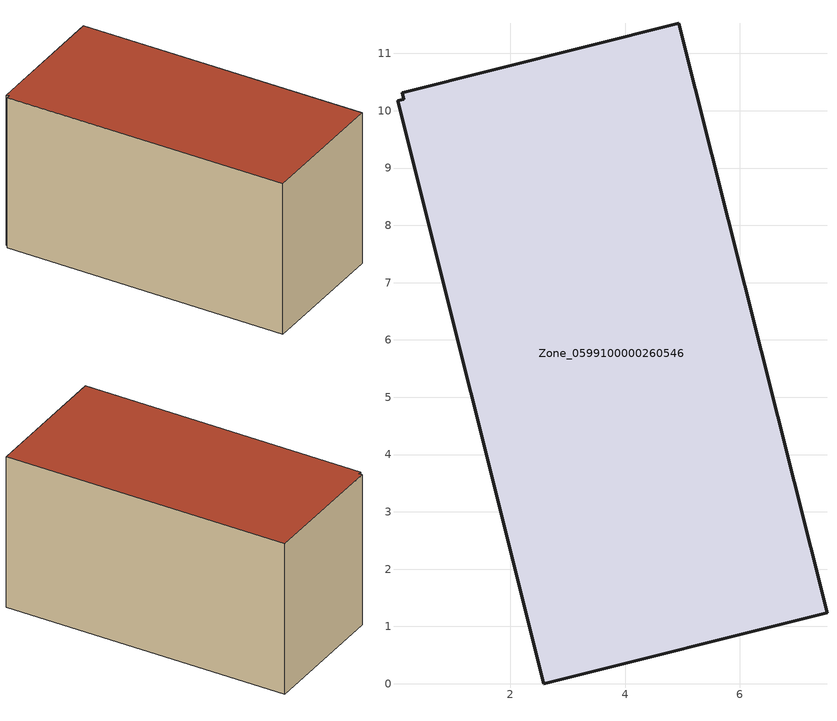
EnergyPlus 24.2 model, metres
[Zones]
Zone_0599100000260546
 floor ground (C_G): 0.11,10.32 4.94,11.53 7.53,1.24 2.58,0 0.03,10.18 0.14,10.21 z0
 wall outside (C_F): 7.53,1.24 4.94,11.53 0.11,10.32 0.14,10.21 0.03,10.18 2.58,0 7.53,1.24 z0:5.81
 roof outside (C_R): 4.94,11.53 0.11,10.32 0.14,10.21 0.03,10.18 2.58,0 7.53,1.24 z5.81
[BUILDING]
Pand.0599100000260546: North Axis=0; Terrain=City; Loads Convergence Tolerance Value=0.04; Temperature Convergence Tolerance Value=0.4; Solar Distribution=FullExterior; Maximum Number of Warmup Days=25; Minimum Number of Warmup Days=1
[Site:Location]
Rotterdam.The.Hague.AP_ZH_NLD Design_Conditions: Latitude=51.96; Longitude=4.45; Time Zone=1; Elevation=-4.5
[SITE:GROUNDTEMPERATURE:BUILDINGSURFACE]
18, 18, 18, 18, 18, 18, 18, 18, 18, 18, 18, 18
[MATERIAL] Thermal Absorptance=0.9; Solar Absorptance=0.7; Visible Absorptance=0.7
Name | Roughness | Thickness | Conductivity | Density | Specific Heat
G.TI.1992-2005 | MediumSmooth | 0.15 | 0.06 | 540 | 1210
F.TI.1992-2005 | Rough | 0.3 | 0.12 | 1920 | 840
R.TI.1992-2005 | MediumRough | 0.2 | 0.08 | 1500 | 1000
[CONSTRUCTION]
C_G: G.TI.1992-2005
C_F: F.TI.1992-2005
C_R: R.TI.1992-2005
[ZONE]
Zone_0599100000260546: Type=1; Multiplier=1; Ceiling Height=Autocalculate; Volume=Autocalculate; Floor Area=autocalculate; Part of Total Floor Area=Yes
[ZONEINFILTRATION:DESIGNFLOWRATE]
Infil_Zone_0599100000260546: Zone or ZoneList or Space or SpaceList=Zone_0599100000260546; Schedule=AlwaysOn; Design Flow Rate Calculation Method=Flow/Area; Flow Rate per Floor Area=0.0015; Constant Term Coefficient=1; Temperature Term Coefficient=0; Velocity Term Coefficient=0; Velocity Squared Term Coefficient=0
[HVACTEMPLATE:ZONE:IDEALLOADSAIRSYSTEM]
Zone_0599100000260546: Maximum Heating Supply Air Temperature=50; Minimum Cooling Supply Air Temperature=13; Maximum Heating Supply Air Humidity Ratio=0.0156; Minimum Cooling Supply Air Humidity Ratio=0.0077; Heating Limit=NoLimit; Cooling Limit=NoLimit; Dehumidification Control Type=ConstantSensibleHeatRatio; Cooling Sensible Heat Ratio=0.7; Dehumidification Setpoint=60; Humidification Control Type=None; Humidification Setpoint=30; Outdoor Air Method=None; Outdoor Air Flow Rate per Person=0.00944; Outdoor Air Flow Rate per Zone Floor Area=0; Outdoor Air Flow Rate per Zone=0; Demand Controlled Ventilation Type=None; Outdoor Air Economizer Type=NoEconomizer; Heat Recovery Type=None; Sensible Heat Recovery Effectiveness=0.7; Latent Heat Recovery Effectiveness=0.65
[ZONECONTROL:THERMOSTAT]
ThermostatControl_Zone_0599100000260546: Zone or ZoneList=Zone_0599100000260546; Control Type Schedule=DualSetpointControlType; Control 1=Thermostat_Zone_0599100000260546; Temperature Difference Between Cutout And Setpoint=0
[THERMOSTATSETPOINT:DUALSETPOINT]
Thermostat_Zone_0599100000260546: Heating Setpoint Temperature Schedule=HeatingSetpoint_Zone_0599100000260546; Cooling Setpoint Temperature Schedule=CoolingSetpoint_Zone_0599100000260546
[SCHEDULE:COMPACT]
HeatingSetpoint_Zone_0599100000260546: Through: 12/31, For: AllDays, Until: 24:00, 21
CoolingSetpoint_Zone_0599100000260546: Through: 12/31, For: AllDays, Until: 24:00, 24
DualSetpointControlType: Through: 12/31, For: AllDays, Until: 24:00, 4
AlwaysOn: Through: 12/31, For: AllDays, Until: 24:00, 1
